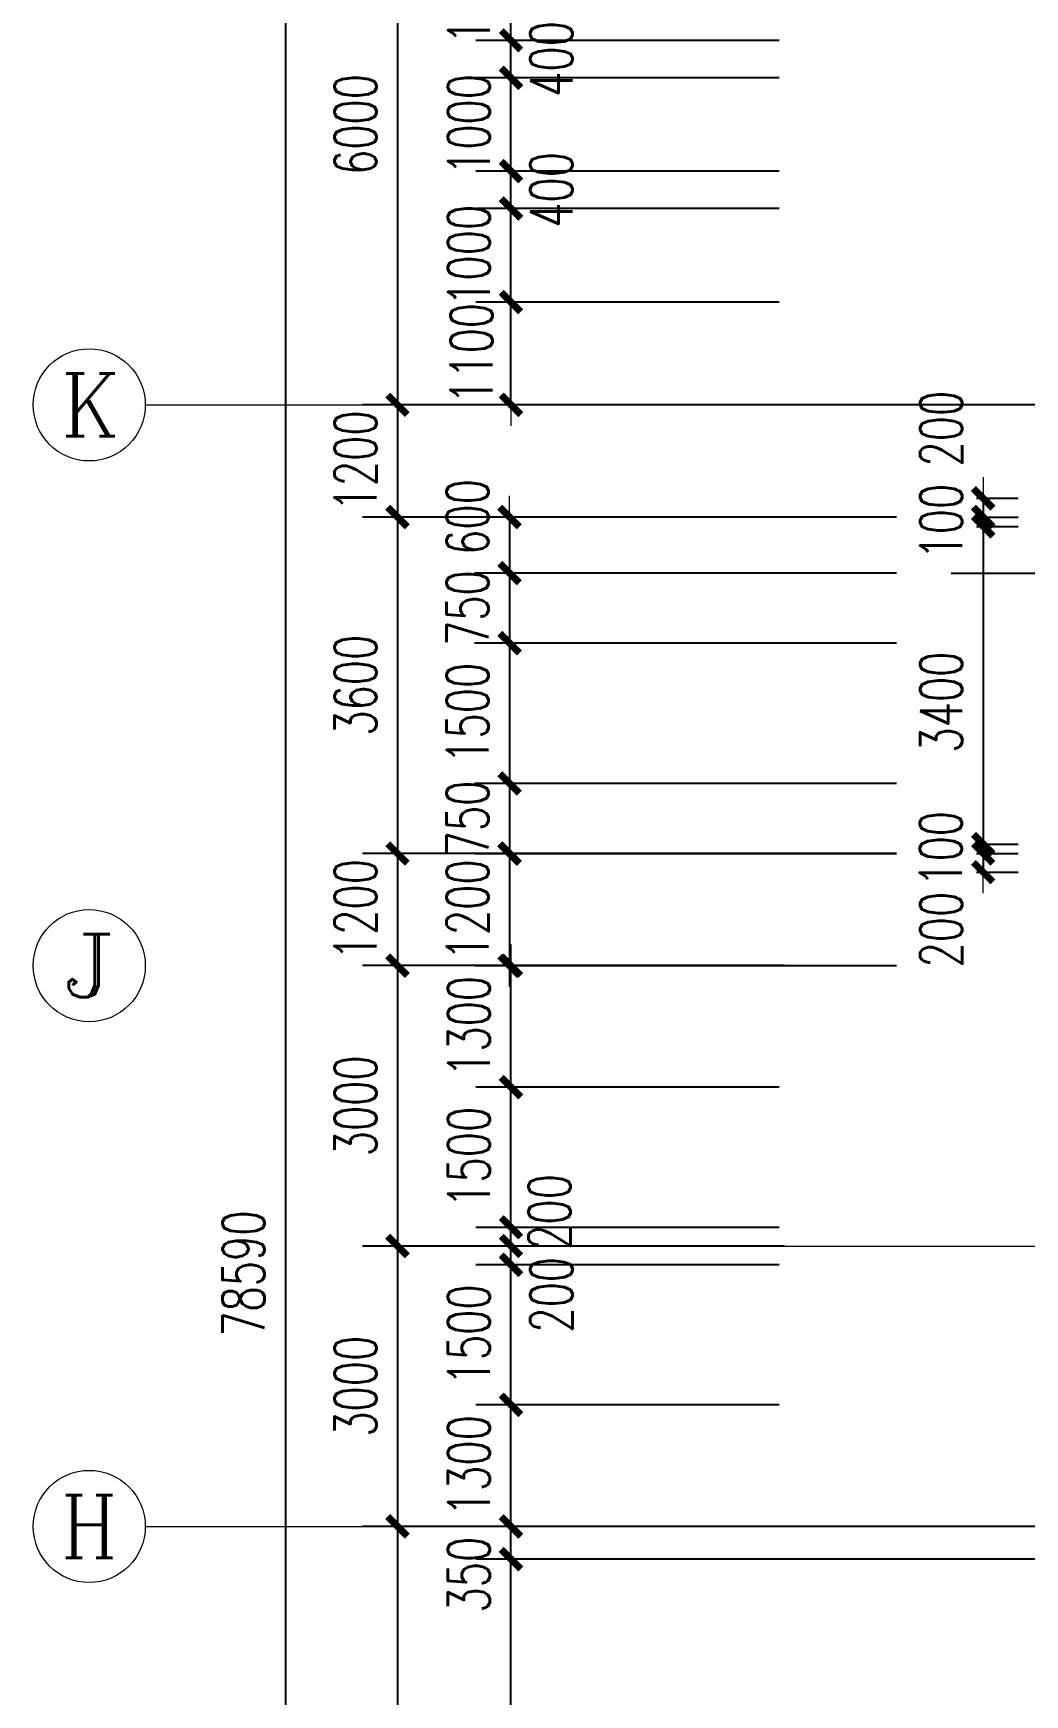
# Model space of a CAD drawing. Extents: x -220435 to 246757, y -381552 to -223577.
# Drawn here: x -49539 to -38924, y -312890 to -295113 of the extents above; entities that cross this region are included whole.
import ezdxf
from ezdxf.enums import TextEntityAlignment as Align

# ---------------------------------------------------------------- set-up
doc = ezdxf.new("R2010")
doc.units = 0
doc.header["$LTSCALE"] = 1500
doc.header["$MEASUREMENT"] = 0
doc.linetypes.add('DOTE', pattern=[2.42, 2, -0.2, 0.02, -0.2])
doc.layers.get('0').update_dxf_attribs({"linetype": 'CONTINUOUS'})
doc.layers.get('DEFPOINTS').update_dxf_attribs({"linetype": 'CONTINUOUS'})
doc.layers.add('AXIS_TEXT', color=7, linetype='CONTINUOUS')
doc.layers.add('DOTE', color=7, linetype='DOTE')
doc.layers.add('PUB_DIM', color=7, linetype='CONTINUOUS', lineweight=0)
doc.styles.add('COMPLEX', font='COMPLEX')
doc.styles.add('DIM_FONT', font='TXT.shx', dxfattribs={"width": 0.7})
doc.dimstyles.new('DIMN150', dxfattribs={"dimscale": 1.5, "dimtxt": 300, "dimasz": 1, "dimexe": 250, "dimexo": 300, "dimgap": 150, "dimtad": 1, "dimdec": 0, "dimzin": 0, "dimdsep": 46, "dimtxsty": 'DIM_FONT', "dimblk": '_DIMX', "dimcen": 0.09, "dimclrt": 7, "dimadec": 0, "dimazin": 0, "dimtfac": 1, "dimtdec": 0, "dimtix": 1, "dimtmove": 2, "dimatfit": 3, "dimldrblk": '_DIMX', "dimfxl": 1, "dimtolj": 1, "dimtzin": 0, "dimarcsym": 0})

# ---------------------------------------------------------------- blocks, each defined once
blk = doc.blocks.new('_DIMX')
blk.add_line((-150, 0), (150, 0))
at = {"const_width": 50}
blk.add_lwpolyline([(-70, -70), (70, 70)], dxfattribs=at)
blk = doc.blocks.new('*D928')
at = {"layer": 'DEFPOINTS', "color": 0, "lineweight": 20}
for p in [(-44424, -308289), (-41102, -308289), (-41102, -309789)]:
    blk.add_point(p, dxfattribs=at)
at = {"layer": 'PUB_DIM', "color": 0, "lineweight": -2}
for p, q in [((-41552, -308289), (-44799, -308289)), ((-44424, -309788), (-44424, -308291)), ((-41552, -309789), (-44799, -309789))]:
    blk.add_line(p, q, dxfattribs=at)
at = {"layer": 'PUB_DIM', "color": 0, "lineweight": -2, "xscale": 1.5, "yscale": 1.5, "zscale": 1.5}
for p, rotation in [((-44424, -308289), 90), ((-44424, -309789), 270)]:
    blk.add_blockref('_DIMX', p, dxfattribs=dict(at, rotation=rotation))
at = {"layer": 'PUB_DIM', "color": 7, "insert": (-44874, -309039), "char_height": 450, "attachment_point": 5, "rotation": 90, "style": 'DIM_FONT'}
blk.add_mtext('\\A1;1500', dxfattribs=at)
blk = doc.blocks.new('*D929')
at = {"layer": 'DEFPOINTS', "color": 0, "lineweight": 20}
for p in [(-41046, -308089), (-45639, -311089), (-41046, -311089)]:
    blk.add_point(p, dxfattribs=at)
at = {"layer": 'PUB_DIM', "color": 0, "lineweight": -2}
for p, q in [((-41496, -308089), (-46014, -308089)), ((-45639, -308091), (-45639, -311088)), ((-41496, -311089), (-46014, -311089))]:
    blk.add_line(p, q, dxfattribs=at)
at = {"layer": 'PUB_DIM', "color": 0, "lineweight": -2, "xscale": 1.5, "yscale": 1.5, "zscale": 1.5}
for p, rotation in [((-45639, -308089), 90), ((-45639, -311089), 270)]:
    blk.add_blockref('_DIMX', p, dxfattribs=dict(at, rotation=rotation))
at = {"layer": 'PUB_DIM', "color": 7, "insert": (-46089, -309589), "char_height": 450, "attachment_point": 5, "rotation": 90, "style": 'DIM_FONT'}
blk.add_mtext('\\A1;3000', dxfattribs=at)
blk = doc.blocks.new('*D930')
at = {"layer": 'DEFPOINTS', "color": 0, "lineweight": 20}
for p in [(-37097, -269089), (-46839, -347679), (-37097, -347679)]:
    blk.add_point(p, dxfattribs=at)
at = {"layer": 'PUB_DIM', "color": 0, "lineweight": -2}
for p, q in [((-37547, -269089), (-47214, -269089)), ((-46839, -269091), (-46839, -347678)), ((-37547, -347679), (-47214, -347679))]:
    blk.add_line(p, q, dxfattribs=at)
at = {"layer": 'PUB_DIM', "color": 0, "lineweight": -2, "xscale": 1.5, "yscale": 1.5, "zscale": 1.5}
for p, rotation in [((-46839, -269089), 90), ((-46839, -347679), 270)]:
    blk.add_blockref('_DIMX', p, dxfattribs=dict(at, rotation=rotation))
at = {"layer": 'PUB_DIM', "color": 7, "insert": (-47289, -308384), "char_height": 450, "attachment_point": 5, "rotation": 90, "style": 'DIM_FONT'}
blk.add_mtext('\\A1;78590', dxfattribs=at)
blk = doc.blocks.new('*D876')
at = {"layer": 'DEFPOINTS', "color": 0, "lineweight": 20}
for p in [(-44424, -311089), (-36447, -311089), (-36447, -311439)]:
    blk.add_point(p, dxfattribs=at)
at = {"layer": 'PUB_DIM', "color": 0, "lineweight": -2}
for p, q in [((-36897, -311089), (-44799, -311089)), ((-44424, -311088), (-44424, -311086)), ((-44424, -311439), (-44424, -311089)), ((-36897, -311439), (-44799, -311439)), ((-44424, -311441), (-44424, -311442))]:
    blk.add_line(p, q, dxfattribs=at)
at = {"layer": 'PUB_DIM', "color": 0, "lineweight": -2, "xscale": 1.5, "yscale": 1.5, "zscale": 1.5}
for p, rotation in [((-44424, -311089), 270), ((-44424, -311439), 90)]:
    blk.add_blockref('_DIMX', p, dxfattribs=dict(at, rotation=rotation))
at = {"layer": 'PUB_DIM', "color": 7, "insert": (-44874, -311605), "char_height": 450, "attachment_point": 5, "rotation": 90, "style": 'DIM_FONT'}
blk.add_mtext('\\A1;350', dxfattribs=at)
blk = doc.blocks.new('*D877')
at = {"layer": 'DEFPOINTS', "color": 0, "lineweight": 20}
for p in [(-44424, -311439), (-36447, -311439), (-36447, -316739)]:
    blk.add_point(p, dxfattribs=at)
at = {"layer": 'PUB_DIM', "color": 0, "lineweight": -2}
for p, q in [((-36897, -311439), (-44799, -311439)), ((-44424, -316738), (-44424, -311441)), ((-36897, -316739), (-44799, -316739))]:
    blk.add_line(p, q, dxfattribs=at)
at = {"layer": 'PUB_DIM', "color": 0, "lineweight": -2, "xscale": 1.5, "yscale": 1.5, "zscale": 1.5}
for p, rotation in [((-44424, -311439), 90), ((-44424, -316739), 270)]:
    blk.add_blockref('_DIMX', p, dxfattribs=dict(at, rotation=rotation))
at = {"layer": 'PUB_DIM', "color": 7, "insert": (-44874, -314089), "char_height": 450, "attachment_point": 5, "rotation": 90, "style": 'DIM_FONT'}
blk.add_mtext('\\A1;5300', dxfattribs=at)
blk = doc.blocks.new('*D878')
at = {"layer": 'DEFPOINTS', "color": 0, "lineweight": 20}
for p in [(-44424, -309789), (-41102, -309789), (-41102, -311089)]:
    blk.add_point(p, dxfattribs=at)
at = {"layer": 'PUB_DIM', "color": 0, "lineweight": -2}
for p, q in [((-41552, -309789), (-44799, -309789)), ((-44424, -309788), (-44424, -309786)), ((-44424, -311089), (-44424, -309789)), ((-41552, -311089), (-44799, -311089)), ((-44424, -311091), (-44424, -311092))]:
    blk.add_line(p, q, dxfattribs=at)
at = {"layer": 'PUB_DIM', "color": 0, "lineweight": -2, "xscale": 1.5, "yscale": 1.5, "zscale": 1.5}
for p, rotation in [((-44424, -309789), 270), ((-44424, -311089), 90)]:
    blk.add_blockref('_DIMX', p, dxfattribs=dict(at, rotation=rotation))
at = {"layer": 'PUB_DIM', "color": 7, "insert": (-44874, -310439), "char_height": 450, "attachment_point": 5, "rotation": 90, "style": 'DIM_FONT'}
blk.add_mtext('\\A1;1300', dxfattribs=at)
blk = doc.blocks.new('*D912')
at = {"layer": 'DEFPOINTS', "color": 0, "lineweight": 20}
for p in [(-37097, -311089), (-45639, -317089), (-37097, -317089)]:
    blk.add_point(p, dxfattribs=at)
at = {"layer": 'PUB_DIM', "color": 0, "lineweight": -2}
for p, q in [((-37547, -311089), (-46014, -311089)), ((-45639, -311091), (-45639, -317088)), ((-37547, -317089), (-46014, -317089))]:
    blk.add_line(p, q, dxfattribs=at)
at = {"layer": 'PUB_DIM', "color": 0, "lineweight": -2, "xscale": 1.5, "yscale": 1.5, "zscale": 1.5}
for p, rotation in [((-45639, -311089), 90), ((-45639, -317089), 270)]:
    blk.add_blockref('_DIMX', p, dxfattribs=dict(at, rotation=rotation))
at = {"layer": 'PUB_DIM', "color": 7, "insert": (-46089, -314089), "char_height": 450, "attachment_point": 5, "rotation": 90, "style": 'DIM_FONT'}
blk.add_mtext('\\A1;6000', dxfattribs=at)
blk = doc.blocks.new('_AXISO')
blk.add_circle((0, 0), 0.5)
at = {"layer": 'AXIS_TEXT', "style": 'COMPLEX', "width": 1.041667}
blk.add_attdef('A', text='', height=0.56, dxfattribs=at).set_placement((-0.25, -0.28), (0.25, -0.28), align=Align.FIT)
blk = doc.blocks.new('*D815')
at = {"layer": 'DEFPOINTS', "color": 0, "lineweight": 20}
for p in [(-39846, -303892), (-44439, -305092), (-39846, -305092)]:
    blk.add_point(p, dxfattribs=at)
at = {"layer": 'PUB_DIM', "color": 0, "lineweight": -2}
for p, q in [((-40296, -303892), (-44814, -303892)), ((-44439, -303891), (-44439, -303889)), ((-44439, -303892), (-44439, -305092)), ((-40296, -305092), (-44814, -305092)), ((-44439, -305094), (-44439, -305095))]:
    blk.add_line(p, q, dxfattribs=at)
at = {"layer": 'PUB_DIM', "color": 0, "lineweight": -2, "xscale": 1.5, "yscale": 1.5, "zscale": 1.5}
for p, rotation in [((-44439, -303892), 270), ((-44439, -305092), 90)]:
    blk.add_blockref('_DIMX', p, dxfattribs=dict(at, rotation=rotation))
at = {"layer": 'PUB_DIM', "color": 7, "insert": (-44889, -304492), "char_height": 450, "attachment_point": 5, "rotation": 90, "style": 'DIM_FONT'}
blk.add_mtext('\\A1;1200', dxfattribs=at)
blk = doc.blocks.new('*D816')
at = {"layer": 'DEFPOINTS', "color": 0, "lineweight": 20}
for p in [(-39846, -303139), (-44439, -303889), (-39846, -303889)]:
    blk.add_point(p, dxfattribs=at)
at = {"layer": 'PUB_DIM', "color": 0, "lineweight": -2}
for p, q in [((-40296, -303139), (-44814, -303139)), ((-44439, -303137), (-44439, -303136)), ((-44439, -303139), (-44439, -303889)), ((-40296, -303889), (-44814, -303889)), ((-44439, -303891), (-44439, -303892))]:
    blk.add_line(p, q, dxfattribs=at)
at = {"layer": 'PUB_DIM', "color": 0, "lineweight": -2, "xscale": 1.5, "yscale": 1.5, "zscale": 1.5}
for p, rotation in [((-44439, -303139), 270), ((-44439, -303889), 90)]:
    blk.add_blockref('_DIMX', p, dxfattribs=dict(at, rotation=rotation))
at = {"layer": 'PUB_DIM', "color": 7, "insert": (-44889, -303514), "char_height": 450, "attachment_point": 5, "rotation": 90, "style": 'DIM_FONT'}
blk.add_mtext('\\A1;750', dxfattribs=at)
blk = doc.blocks.new('*D817')
at = {"layer": 'DEFPOINTS', "color": 0, "lineweight": 20}
for p in [(-39846, -301639), (-44439, -303139), (-39846, -303139)]:
    blk.add_point(p, dxfattribs=at)
at = {"layer": 'PUB_DIM', "color": 0, "lineweight": -2}
for p, q in [((-40296, -301639), (-44814, -301639)), ((-44439, -301640), (-44439, -303137)), ((-40296, -303139), (-44814, -303139))]:
    blk.add_line(p, q, dxfattribs=at)
at = {"layer": 'PUB_DIM', "color": 0, "lineweight": -2, "xscale": 1.5, "yscale": 1.5, "zscale": 1.5}
for p, rotation in [((-44439, -301639), 90), ((-44439, -303139), 270)]:
    blk.add_blockref('_DIMX', p, dxfattribs=dict(at, rotation=rotation))
at = {"layer": 'PUB_DIM', "color": 7, "insert": (-44889, -302389), "char_height": 450, "attachment_point": 5, "rotation": 90, "style": 'DIM_FONT'}
blk.add_mtext('\\A1;1500', dxfattribs=at)
blk = doc.blocks.new('*D818')
at = {"layer": 'DEFPOINTS', "color": 0, "lineweight": 20}
for p in [(-39846, -300889), (-44439, -301639), (-39846, -301639)]:
    blk.add_point(p, dxfattribs=at)
at = {"layer": 'PUB_DIM', "color": 0, "lineweight": -2}
for p, q in [((-40296, -300889), (-44814, -300889)), ((-44439, -300888), (-44439, -300886)), ((-44439, -300889), (-44439, -301639)), ((-40296, -301639), (-44814, -301639)), ((-44439, -301640), (-44439, -301642))]:
    blk.add_line(p, q, dxfattribs=at)
at = {"layer": 'PUB_DIM', "color": 0, "lineweight": -2, "xscale": 1.5, "yscale": 1.5, "zscale": 1.5}
for p, rotation in [((-44439, -300889), 270), ((-44439, -301639), 90)]:
    blk.add_blockref('_DIMX', p, dxfattribs=dict(at, rotation=rotation))
at = {"layer": 'PUB_DIM', "color": 7, "insert": (-44889, -301264), "char_height": 450, "attachment_point": 5, "rotation": 90, "style": 'DIM_FONT'}
blk.add_mtext('\\A1;750', dxfattribs=at)
blk = doc.blocks.new('*D819')
at = {"layer": 'DEFPOINTS', "color": 0, "lineweight": 20}
for p in [(-39846, -300289), (-44439, -300889), (-39846, -300889)]:
    blk.add_point(p, dxfattribs=at)
at = {"layer": 'PUB_DIM', "color": 0, "lineweight": -2}
for p, q in [((-40296, -300289), (-44814, -300289)), ((-44439, -300291), (-44439, -300888)), ((-40296, -300889), (-44814, -300889))]:
    blk.add_line(p, q, dxfattribs=at)
at = {"layer": 'PUB_DIM', "color": 0, "lineweight": -2, "xscale": 1.5, "yscale": 1.5, "zscale": 1.5}
for p, rotation in [((-44439, -300289), 90), ((-44439, -300889), 270)]:
    blk.add_blockref('_DIMX', p, dxfattribs=dict(at, rotation=rotation))
at = {"layer": 'PUB_DIM', "color": 7, "insert": (-44889, -300289), "char_height": 450, "attachment_point": 5, "rotation": 90, "style": 'DIM_FONT'}
blk.add_mtext('\\A1;600', dxfattribs=at)
blk = doc.blocks.new('*D820')
at = {"layer": 'DEFPOINTS', "color": 0, "lineweight": 20}
for p in [(-41046, -300289), (-45639, -303889), (-41046, -303889)]:
    blk.add_point(p, dxfattribs=at)
at = {"layer": 'PUB_DIM', "color": 0, "lineweight": -2}
for p, q in [((-41496, -300289), (-46014, -300289)), ((-45639, -300291), (-45639, -303888)), ((-41496, -303889), (-46014, -303889))]:
    blk.add_line(p, q, dxfattribs=at)
at = {"layer": 'PUB_DIM', "color": 0, "lineweight": -2, "xscale": 1.5, "yscale": 1.5, "zscale": 1.5}
for p, rotation in [((-45639, -300289), 90), ((-45639, -303889), 270)]:
    blk.add_blockref('_DIMX', p, dxfattribs=dict(at, rotation=rotation))
at = {"layer": 'PUB_DIM', "color": 7, "insert": (-46089, -302089), "char_height": 450, "attachment_point": 5, "rotation": 90, "style": 'DIM_FONT'}
blk.add_mtext('\\A1;3600', dxfattribs=at)
blk = doc.blocks.new('*D821')
at = {"layer": 'DEFPOINTS', "color": 0, "lineweight": 20}
for p in [(-41046, -303889), (-45639, -305089), (-41046, -305089)]:
    blk.add_point(p, dxfattribs=at)
at = {"layer": 'PUB_DIM', "color": 0, "lineweight": -2}
for p, q in [((-41496, -303889), (-46014, -303889)), ((-45639, -303888), (-45639, -303886)), ((-45639, -303889), (-45639, -305089)), ((-41496, -305089), (-46014, -305089)), ((-45639, -305091), (-45639, -305092))]:
    blk.add_line(p, q, dxfattribs=at)
at = {"layer": 'PUB_DIM', "color": 0, "lineweight": -2, "xscale": 1.5, "yscale": 1.5, "zscale": 1.5}
for p, rotation in [((-45639, -303889), 270), ((-45639, -305089), 90)]:
    blk.add_blockref('_DIMX', p, dxfattribs=dict(at, rotation=rotation))
at = {"layer": 'PUB_DIM', "color": 7, "insert": (-46089, -304489), "char_height": 450, "attachment_point": 5, "rotation": 90, "style": 'DIM_FONT'}
blk.add_mtext('\\A1;1200', dxfattribs=at)
blk = doc.blocks.new('*D844')
at = {"layer": 'DEFPOINTS', "color": 0, "lineweight": 20}
for p in [(-44424, -294189), (-41102, -294189), (-41102, -295189)]:
    blk.add_point(p, dxfattribs=at)
at = {"layer": 'PUB_DIM', "color": 0, "lineweight": -2}
for p, q in [((-41552, -294189), (-44799, -294189)), ((-44424, -294188), (-44424, -294186)), ((-44424, -295189), (-44424, -294189)), ((-41552, -295189), (-44799, -295189)), ((-44424, -295191), (-44424, -295192))]:
    blk.add_line(p, q, dxfattribs=at)
at = {"layer": 'PUB_DIM', "color": 0, "lineweight": -2, "xscale": 1.5, "yscale": 1.5, "zscale": 1.5}
for p, rotation in [((-44424, -294189), 270), ((-44424, -295189), 90)]:
    blk.add_blockref('_DIMX', p, dxfattribs=dict(at, rotation=rotation))
at = {"layer": 'PUB_DIM', "color": 7, "insert": (-44874, -294689), "char_height": 450, "attachment_point": 5, "rotation": 90, "style": 'DIM_FONT'}
blk.add_mtext('\\A1;1000', dxfattribs=at)
blk = doc.blocks.new('*D845')
at = {"layer": 'DEFPOINTS', "color": 0, "lineweight": 20}
for p in [(-44424, -295189), (-41102, -295189), (-41102, -295589)]:
    blk.add_point(p, dxfattribs=at)
at = {"layer": 'PUB_DIM', "color": 0, "lineweight": -2}
for p, q in [((-41552, -295189), (-44799, -295189)), ((-44424, -295188), (-44424, -295186)), ((-44424, -295589), (-44424, -295189)), ((-41552, -295589), (-44799, -295589)), ((-44424, -295591), (-44424, -295592))]:
    blk.add_line(p, q, dxfattribs=at)
at = {"layer": 'PUB_DIM', "color": 0, "lineweight": -2, "xscale": 1.5, "yscale": 1.5, "zscale": 1.5}
for p, rotation in [((-44424, -295189), 270), ((-44424, -295589), 90)]:
    blk.add_blockref('_DIMX', p, dxfattribs=dict(at, rotation=rotation))
at = {"layer": 'PUB_DIM', "color": 7, "insert": (-43992, -295389), "char_height": 450, "attachment_point": 5, "rotation": 90, "style": 'DIM_FONT'}
blk.add_mtext('\\A1;400', dxfattribs=at)
blk = doc.blocks.new('*D846')
at = {"layer": 'DEFPOINTS', "color": 0, "lineweight": 20}
for p in [(-44424, -295589), (-41102, -295589), (-41102, -296589)]:
    blk.add_point(p, dxfattribs=at)
at = {"layer": 'PUB_DIM', "color": 0, "lineweight": -2}
for p, q in [((-41552, -295589), (-44799, -295589)), ((-44424, -295588), (-44424, -295586)), ((-44424, -296589), (-44424, -295589)), ((-41552, -296589), (-44799, -296589)), ((-44424, -296591), (-44424, -296592))]:
    blk.add_line(p, q, dxfattribs=at)
at = {"layer": 'PUB_DIM', "color": 0, "lineweight": -2, "xscale": 1.5, "yscale": 1.5, "zscale": 1.5}
for p, rotation in [((-44424, -295589), 270), ((-44424, -296589), 90)]:
    blk.add_blockref('_DIMX', p, dxfattribs=dict(at, rotation=rotation))
at = {"layer": 'PUB_DIM', "color": 7, "insert": (-44874, -296089), "char_height": 450, "attachment_point": 5, "rotation": 90, "style": 'DIM_FONT'}
blk.add_mtext('\\A1;1000', dxfattribs=at)
blk = doc.blocks.new('*D847')
at = {"layer": 'DEFPOINTS', "color": 0, "lineweight": 20}
for p in [(-44424, -296589), (-41102, -296589), (-41102, -296989)]:
    blk.add_point(p, dxfattribs=at)
at = {"layer": 'PUB_DIM', "color": 0, "lineweight": -2}
for p, q in [((-41552, -296589), (-44799, -296589)), ((-44424, -296588), (-44424, -296586)), ((-44424, -296989), (-44424, -296589)), ((-41552, -296989), (-44799, -296989)), ((-44424, -296991), (-44424, -296992))]:
    blk.add_line(p, q, dxfattribs=at)
at = {"layer": 'PUB_DIM', "color": 0, "lineweight": -2, "xscale": 1.5, "yscale": 1.5, "zscale": 1.5}
for p, rotation in [((-44424, -296589), 270), ((-44424, -296989), 90)]:
    blk.add_blockref('_DIMX', p, dxfattribs=dict(at, rotation=rotation))
at = {"layer": 'PUB_DIM', "color": 7, "insert": (-43992, -296789), "char_height": 450, "attachment_point": 5, "rotation": 90, "style": 'DIM_FONT'}
blk.add_mtext('\\A1;400', dxfattribs=at)
blk = doc.blocks.new('*D848')
at = {"layer": 'DEFPOINTS', "color": 0, "lineweight": 20}
for p in [(-44424, -296989), (-41102, -296989), (-41102, -297989)]:
    blk.add_point(p, dxfattribs=at)
at = {"layer": 'PUB_DIM', "color": 0, "lineweight": -2}
for p, q in [((-41552, -296989), (-44799, -296989)), ((-44424, -296988), (-44424, -296986)), ((-44424, -297989), (-44424, -296989)), ((-41552, -297989), (-44799, -297989)), ((-44424, -297991), (-44424, -297992))]:
    blk.add_line(p, q, dxfattribs=at)
at = {"layer": 'PUB_DIM', "color": 0, "lineweight": -2, "xscale": 1.5, "yscale": 1.5, "zscale": 1.5}
for p, rotation in [((-44424, -296989), 270), ((-44424, -297989), 90)]:
    blk.add_blockref('_DIMX', p, dxfattribs=dict(at, rotation=rotation))
at = {"layer": 'PUB_DIM', "color": 7, "insert": (-44874, -297489), "char_height": 450, "attachment_point": 5, "rotation": 90, "style": 'DIM_FONT'}
blk.add_mtext('\\A1;1000', dxfattribs=at)
blk = doc.blocks.new('*D849')
at = {"layer": 'DEFPOINTS', "color": 0, "lineweight": 20}
for p in [(-44424, -297989), (-41102, -297989), (-41102, -299089)]:
    blk.add_point(p, dxfattribs=at)
at = {"layer": 'PUB_DIM', "color": 0, "lineweight": -2}
for p, q in [((-41552, -297989), (-44799, -297989)), ((-44424, -299088), (-44424, -297991)), ((-41552, -299089), (-44799, -299089))]:
    blk.add_line(p, q, dxfattribs=at)
at = {"layer": 'PUB_DIM', "color": 0, "lineweight": -2, "xscale": 1.5, "yscale": 1.5, "zscale": 1.5}
for p, rotation in [((-44424, -297989), 90), ((-44424, -299089), 270)]:
    blk.add_blockref('_DIMX', p, dxfattribs=dict(at, rotation=rotation))
at = {"layer": 'PUB_DIM', "color": 7, "insert": (-44847, -298539), "char_height": 450, "attachment_point": 5, "rotation": 90, "style": 'DIM_FONT'}
blk.add_mtext('\\A1;1100', dxfattribs=at)
blk = doc.blocks.new('*D850')
at = {"layer": 'DEFPOINTS', "color": 0, "lineweight": 20}
for p in [(-44424, -305089), (-41102, -305089), (-41102, -306389)]:
    blk.add_point(p, dxfattribs=at)
at = {"layer": 'PUB_DIM', "color": 0, "lineweight": -2}
for p, q in [((-41552, -305089), (-44799, -305089)), ((-44424, -305088), (-44424, -305086)), ((-44424, -306389), (-44424, -305089)), ((-41552, -306389), (-44799, -306389)), ((-44424, -306391), (-44424, -306392))]:
    blk.add_line(p, q, dxfattribs=at)
at = {"layer": 'PUB_DIM', "color": 0, "lineweight": -2, "xscale": 1.5, "yscale": 1.5, "zscale": 1.5}
for p, rotation in [((-44424, -305089), 270), ((-44424, -306389), 90)]:
    blk.add_blockref('_DIMX', p, dxfattribs=dict(at, rotation=rotation))
at = {"layer": 'PUB_DIM', "color": 7, "insert": (-44874, -305739), "char_height": 450, "attachment_point": 5, "rotation": 90, "style": 'DIM_FONT'}
blk.add_mtext('\\A1;1300', dxfattribs=at)
blk = doc.blocks.new('*D851')
at = {"layer": 'DEFPOINTS', "color": 0, "lineweight": 20}
for p in [(-44424, -306389), (-41102, -306389), (-41102, -307889)]:
    blk.add_point(p, dxfattribs=at)
at = {"layer": 'PUB_DIM', "color": 0, "lineweight": -2}
for p, q in [((-41552, -306389), (-44799, -306389)), ((-44424, -307888), (-44424, -306391)), ((-41552, -307889), (-44799, -307889))]:
    blk.add_line(p, q, dxfattribs=at)
at = {"layer": 'PUB_DIM', "color": 0, "lineweight": -2, "xscale": 1.5, "yscale": 1.5, "zscale": 1.5}
for p, rotation in [((-44424, -306389), 90), ((-44424, -307889), 270)]:
    blk.add_blockref('_DIMX', p, dxfattribs=dict(at, rotation=rotation))
at = {"layer": 'PUB_DIM', "color": 7, "insert": (-44874, -307139), "char_height": 450, "attachment_point": 5, "rotation": 90, "style": 'DIM_FONT'}
blk.add_mtext('\\A1;1500', dxfattribs=at)
blk = doc.blocks.new('*D852')
at = {"layer": 'DEFPOINTS', "color": 0, "lineweight": 20}
for p in [(-44424, -307889), (-41102, -307889), (-41102, -308089)]:
    blk.add_point(p, dxfattribs=at)
at = {"layer": 'PUB_DIM', "color": 0, "lineweight": -2}
for p, q in [((-41552, -307889), (-44799, -307889)), ((-44424, -307888), (-44424, -307886)), ((-44424, -308089), (-44424, -307889)), ((-41552, -308089), (-44799, -308089)), ((-44424, -308091), (-44424, -308092))]:
    blk.add_line(p, q, dxfattribs=at)
at = {"layer": 'PUB_DIM', "color": 0, "lineweight": -2, "xscale": 1.5, "yscale": 1.5, "zscale": 1.5}
for p, rotation in [((-44424, -307889), 270), ((-44424, -308089), 90)]:
    blk.add_blockref('_DIMX', p, dxfattribs=dict(at, rotation=rotation))
at = {"layer": 'PUB_DIM', "color": 7, "insert": (-44011, -307724), "char_height": 450, "attachment_point": 5, "rotation": 90, "style": 'DIM_FONT'}
blk.add_mtext('\\A1;200', dxfattribs=at)
blk = doc.blocks.new('*D853')
at = {"layer": 'DEFPOINTS', "color": 0, "lineweight": 20}
for p in [(-44424, -308089), (-41102, -308089), (-41102, -308289)]:
    blk.add_point(p, dxfattribs=at)
at = {"layer": 'PUB_DIM', "color": 0, "lineweight": -2}
for p, q in [((-41552, -308089), (-44799, -308089)), ((-44424, -308088), (-44424, -308086)), ((-44424, -308289), (-44424, -308089)), ((-41552, -308289), (-44799, -308289)), ((-44424, -308291), (-44424, -308292))]:
    blk.add_line(p, q, dxfattribs=at)
at = {"layer": 'PUB_DIM', "color": 0, "lineweight": -2, "xscale": 1.5, "yscale": 1.5, "zscale": 1.5}
for p, rotation in [((-44424, -308089), 270), ((-44424, -308289), 90)]:
    blk.add_blockref('_DIMX', p, dxfattribs=dict(at, rotation=rotation))
at = {"layer": 'PUB_DIM', "color": 7, "insert": (-43992, -308611), "char_height": 450, "attachment_point": 5, "rotation": 90, "style": 'DIM_FONT'}
blk.add_mtext('\\A1;200', dxfattribs=at)
blk = doc.blocks.new('*D854')
at = {"layer": 'DEFPOINTS', "color": 0, "lineweight": 20}
for p in [(-41046, -299089), (-45639, -300289), (-41046, -300289)]:
    blk.add_point(p, dxfattribs=at)
at = {"layer": 'PUB_DIM', "color": 0, "lineweight": -2}
for p, q in [((-41496, -299089), (-46014, -299089)), ((-45639, -299088), (-45639, -299086)), ((-45639, -299089), (-45639, -300289)), ((-41496, -300289), (-46014, -300289)), ((-45639, -300291), (-45639, -300292))]:
    blk.add_line(p, q, dxfattribs=at)
at = {"layer": 'PUB_DIM', "color": 0, "lineweight": -2, "xscale": 1.5, "yscale": 1.5, "zscale": 1.5}
for p, rotation in [((-45639, -299089), 270), ((-45639, -300289), 90)]:
    blk.add_blockref('_DIMX', p, dxfattribs=dict(at, rotation=rotation))
at = {"layer": 'PUB_DIM', "color": 7, "insert": (-46089, -299689), "char_height": 450, "attachment_point": 5, "rotation": 90, "style": 'DIM_FONT'}
blk.add_mtext('\\A1;1200', dxfattribs=at)
blk = doc.blocks.new('*D855')
at = {"layer": 'DEFPOINTS', "color": 0, "lineweight": 20}
for p in [(-41046, -305089), (-45639, -308089), (-41046, -308089)]:
    blk.add_point(p, dxfattribs=at)
at = {"layer": 'PUB_DIM', "color": 0, "lineweight": -2}
for p, q in [((-41496, -305089), (-46014, -305089)), ((-45639, -305091), (-45639, -308088)), ((-41496, -308089), (-46014, -308089))]:
    blk.add_line(p, q, dxfattribs=at)
at = {"layer": 'PUB_DIM', "color": 0, "lineweight": -2, "xscale": 1.5, "yscale": 1.5, "zscale": 1.5}
for p, rotation in [((-45639, -305089), 90), ((-45639, -308089), 270)]:
    blk.add_blockref('_DIMX', p, dxfattribs=dict(at, rotation=rotation))
at = {"layer": 'PUB_DIM', "color": 7, "insert": (-46089, -306589), "char_height": 450, "attachment_point": 5, "rotation": 90, "style": 'DIM_FONT'}
blk.add_mtext('\\A1;3000', dxfattribs=at)
blk = doc.blocks.new('*D776')
at = {"layer": 'DEFPOINTS', "color": 0, "lineweight": 20}
for p in [(-37097, -293089), (-45639, -299089), (-37097, -299089)]:
    blk.add_point(p, dxfattribs=at)
at = {"layer": 'PUB_DIM', "color": 0, "lineweight": -2}
for p, q in [((-37547, -293089), (-46014, -293089)), ((-45639, -293091), (-45639, -299088)), ((-37547, -299089), (-46014, -299089))]:
    blk.add_line(p, q, dxfattribs=at)
at = {"layer": 'PUB_DIM', "color": 0, "lineweight": -2, "xscale": 1.5, "yscale": 1.5, "zscale": 1.5}
for p, rotation in [((-45639, -293089), 90), ((-45639, -299089), 270)]:
    blk.add_blockref('_DIMX', p, dxfattribs=dict(at, rotation=rotation))
at = {"layer": 'PUB_DIM', "color": 7, "insert": (-46089, -296089), "char_height": 450, "attachment_point": 5, "rotation": 90, "style": 'DIM_FONT'}
blk.add_mtext('\\A1;6000', dxfattribs=at)
blk = doc.blocks.new('*D780')
at = {"layer": 'DEFPOINTS', "color": 0, "lineweight": 20}
for p in [(-39889, -300389), (-39889, -303789), (-39369, -303789)]:
    blk.add_point(p, dxfattribs=at)
at = {"layer": 'PUB_DIM', "color": 0, "lineweight": -2}
for p, q in [((-39439, -300389), (-38994, -300389)), ((-39369, -300391), (-39369, -303788)), ((-39439, -303789), (-38994, -303789))]:
    blk.add_line(p, q, dxfattribs=at)
at = {"layer": 'PUB_DIM', "color": 0, "lineweight": -2, "xscale": 1.5, "yscale": 1.5, "zscale": 1.5}
for p, rotation in [((-39369, -300389), 90), ((-39369, -303789), 270)]:
    blk.add_blockref('_DIMX', p, dxfattribs=dict(at, rotation=rotation))
at = {"layer": 'PUB_DIM', "color": 7, "insert": (-39819, -302269), "char_height": 450, "attachment_point": 5, "rotation": 90, "style": 'DIM_FONT'}
blk.add_mtext('\\A1;3400', dxfattribs=at)
blk = doc.blocks.new('*D781')
at = {"layer": 'DEFPOINTS', "color": 0, "lineweight": 20}
for p in [(-39889, -300289), (-39889, -300389), (-39369, -300389)]:
    blk.add_point(p, dxfattribs=at)
at = {"layer": 'PUB_DIM', "color": 0, "lineweight": -2}
for p, q in [((-39439, -300289), (-38994, -300289)), ((-39439, -300389), (-38994, -300389)), ((-39369, -300288), (-39369, -300286)), ((-39369, -300289), (-39369, -300389)), ((-39369, -300391), (-39369, -300392))]:
    blk.add_line(p, q, dxfattribs=at)
at = {"layer": 'PUB_DIM', "color": 0, "lineweight": -2, "xscale": 1.5, "yscale": 1.5, "zscale": 1.5}
for p, rotation in [((-39369, -300289), 270), ((-39369, -300389), 90)]:
    blk.add_blockref('_DIMX', p, dxfattribs=dict(at, rotation=rotation))
at = {"layer": 'PUB_DIM', "color": 7, "insert": (-39819, -300339), "char_height": 450, "attachment_point": 5, "rotation": 90, "style": 'DIM_FONT'}
blk.add_mtext('\\A1;100', dxfattribs=at)
blk = doc.blocks.new('*D782')
at = {"layer": 'DEFPOINTS', "color": 0, "lineweight": 20}
for p in [(-39889, -300089), (-39889, -300289), (-39369, -300289)]:
    blk.add_point(p, dxfattribs=at)
at = {"layer": 'PUB_DIM', "color": 0, "lineweight": -2}
for p, q in [((-39439, -300089), (-38994, -300089)), ((-39369, -300088), (-39369, -300086)), ((-39369, -300089), (-39369, -300289)), ((-39439, -300289), (-38994, -300289)), ((-39369, -300291), (-39369, -300292))]:
    blk.add_line(p, q, dxfattribs=at)
at = {"layer": 'PUB_DIM', "color": 0, "lineweight": -2, "xscale": 1.5, "yscale": 1.5, "zscale": 1.5}
for p, rotation in [((-39369, -300089), 270), ((-39369, -300289), 90)]:
    blk.add_blockref('_DIMX', p, dxfattribs=dict(at, rotation=rotation))
at = {"layer": 'PUB_DIM', "color": 7, "insert": (-39819, -299344), "char_height": 450, "attachment_point": 5, "rotation": 90, "style": 'DIM_FONT'}
blk.add_mtext('\\A1;200', dxfattribs=at)
blk = doc.blocks.new('*D783')
at = {"layer": 'DEFPOINTS', "color": 0, "lineweight": 20}
for p in [(-39889, -303789), (-39889, -303889), (-39369, -303889)]:
    blk.add_point(p, dxfattribs=at)
at = {"layer": 'PUB_DIM', "color": 0, "lineweight": -2}
for p, q in [((-39439, -303789), (-38994, -303789)), ((-39369, -303788), (-39369, -303786)), ((-39369, -303789), (-39369, -303889)), ((-39439, -303889), (-38994, -303889)), ((-39369, -303891), (-39369, -303892))]:
    blk.add_line(p, q, dxfattribs=at)
at = {"layer": 'PUB_DIM', "color": 0, "lineweight": -2, "xscale": 1.5, "yscale": 1.5, "zscale": 1.5}
for p, rotation in [((-39369, -303789), 270), ((-39369, -303889), 90)]:
    blk.add_blockref('_DIMX', p, dxfattribs=dict(at, rotation=rotation))
at = {"layer": 'PUB_DIM', "color": 7, "insert": (-39824, -303839), "char_height": 450, "attachment_point": 5, "rotation": 90, "style": 'DIM_FONT'}
blk.add_mtext('\\A1;100', dxfattribs=at)
blk = doc.blocks.new('*D784')
at = {"layer": 'DEFPOINTS', "color": 0, "lineweight": 20}
for p in [(-39889, -303889), (-39889, -304089), (-39369, -304089)]:
    blk.add_point(p, dxfattribs=at)
at = {"layer": 'PUB_DIM', "color": 0, "lineweight": -2}
for p, q in [((-39439, -303889), (-38994, -303889)), ((-39369, -303888), (-39369, -303886)), ((-39369, -303889), (-39369, -304089)), ((-39439, -304089), (-38994, -304089)), ((-39369, -304091), (-39369, -304092))]:
    blk.add_line(p, q, dxfattribs=at)
at = {"layer": 'PUB_DIM', "color": 0, "lineweight": -2, "xscale": 1.5, "yscale": 1.5, "zscale": 1.5}
for p, rotation in [((-39369, -303889), 270), ((-39369, -304089), 90)]:
    blk.add_blockref('_DIMX', p, dxfattribs=dict(at, rotation=rotation))
at = {"layer": 'PUB_DIM', "color": 7, "insert": (-39819, -304704), "char_height": 450, "attachment_point": 5, "rotation": 90, "style": 'DIM_FONT'}
blk.add_mtext('\\A1;200', dxfattribs=at)

msp = doc.modelspace()

# ---------------------------------------------------------------- linework, layer by layer
at = {"layer": 'DOTE'}
msp.add_line((-39712.1, -300889.3), (-19212.3, -300889.3), dxfattribs=at)
at = {"layer": 'PUB_DIM'}
for p, q in [((-48338.8, -299089.3), (-37097.1, -299089.3)), ((-41783.1, -308089.3), (-32197.1, -308089.3)), ((-48338.8, -311089.3), (-37097.1, -311089.3))]:
    msp.add_line(p, q, dxfattribs=at)

# ---------------------------------------------------------------- block references
ref = msp.add_blockref('_AXISO', (-48938.8, -299089.3), dxfattribs=dict(at, xscale=1200, yscale=1200, zscale=1200))
ref.add_attrib('A', 'K', dxfattribs={"layer": 'AXIS_TEXT', "height": 672, "style": 'COMPLEX', "width": 0.986842}).set_placement((-49238.8, -299425.3), (-48638.8, -299425.3), align=Align.FIT)
ref = msp.add_blockref('_AXISO', (-48938.8, -305089.3), dxfattribs=dict(at, xscale=1200, yscale=1200, zscale=1200))
ref.add_attrib('A', 'J', dxfattribs={"layer": 'AXIS_TEXT', "height": 672, "style": 'COMPLEX', "width": 1.704545}).set_placement((-49238.8, -305425.3), (-48638.8, -305425.3), align=Align.FIT)
ref = msp.add_blockref('_AXISO', (-48938.8, -311089.3), dxfattribs=dict(at, xscale=1200, yscale=1200, zscale=1200))
ref.add_attrib('A', 'H', dxfattribs={"layer": 'AXIS_TEXT', "height": 672, "style": 'COMPLEX', "width": 0.9375}).set_placement((-49238.8, -311425.3), (-48638.8, -311425.3), align=Align.FIT)

# ---------------------------------------------------------------- dimensions: what is measured, and where the dimension line sits
for p1, p2, distance, picture, middle in [((-37097.1, -269089.3), (-37097.1, -347679.3), -9741.7, '*D930', (-47288.8, -308384.3)), ((-41101.9, -295189.3), (-41101.9, -294189.3), 3322.1, '*D844', (-44874, -294689.3)), ((-41101.9, -296589.3), (-41101.9, -295589.3), 3322.1, '*D846', (-44874, -296089.3)), ((-41101.9, -297989.3), (-41101.9, -296989.3), 3322.1, '*D848', (-44874, -297489.3)), ((-39889, -300289.3), (-39889, -300389.3), 519.9, '*D781', (-39819.2, -300339.3)), ((-41101.9, -306389.3), (-41101.9, -305089.3), 3322.1, '*D850', (-44874, -305739.3)), ((-41101.9, -307889.3), (-41101.9, -306389.3), 3322.1, '*D851', (-44874, -307139.3)), ((-41101.9, -309789.3), (-41101.9, -308289.3), 3322.1, '*D928', (-44874, -309039.3)), ((-41101.9, -311089.3), (-41101.9, -309789.3), 3322.1, '*D878', (-44874, -310439.3)), ((-36447.1, -316739.3), (-36447.1, -311439.3), 7977, '*D877', (-44874, -314089.3))]:
    dim = msp.add_aligned_dim(p1=p1, p2=p2, distance=distance, dimstyle='DIMN150', dxfattribs=at)
    dim.commit()
    dim.dimension.update_dxf_attribs({"geometry": picture, "text_midpoint": middle})
for base, p1, p2, picture, middle in [((-45638.8, -299089.3), (-37097.1, -293089.3), (-37097.1, -299089.3), '*D776', (-46088.8, -296089.3)), ((-45638.8, -300289.3), (-41045.7, -299089.3), (-41045.7, -300289.3), '*D854', (-46088.8, -299689.3)), ((-45638.8, -303889.3), (-41045.7, -300289.3), (-41045.7, -303889.3), '*D820', (-46088.8, -302089.3)), ((-44438.8, -301638.9), (-39845.7, -300889.3), (-39845.7, -301638.9), '*D818', (-44888.8, -301264.1)), ((-44438.8, -303138.9), (-39845.7, -301638.9), (-39845.7, -303138.9), '*D817', (-44888.8, -302388.9)), ((-44438.8, -303889.3), (-39845.7, -303138.9), (-39845.7, -303889.3), '*D816', (-44888.8, -303514.1)), ((-45638.8, -305089.3), (-41045.7, -303889.3), (-41045.7, -305089.3), '*D821', (-46088.8, -304489.3)), ((-44438.8, -305092.3), (-39845.7, -303892.3), (-39845.7, -305092.3), '*D815', (-44888.8, -304492.3)), ((-45638.8, -308089.3), (-41045.7, -305089.3), (-41045.7, -308089.3), '*D855', (-46088.8, -306589.3)), ((-45638.8, -311089.3), (-41045.7, -308089.3), (-41045.7, -311089.3), '*D929', (-46088.8, -309589.3)), ((-45638.8, -317089.3), (-37097.1, -311089.3), (-37097.1, -317089.3), '*D912', (-46088.8, -314089.3))]:
    dim = msp.add_linear_dim(base=base, p1=p1, p2=p2, angle=90, dimstyle='DIMN150', dxfattribs=at)
    dim.commit()
    dim.dimension.update_dxf_attribs({"geometry": picture, "text_midpoint": middle})
for base, p1, p2, angle, picture, middle, dimtype in [((-44424, -295189.3), (-41101.9, -295589.3), (-41101.9, -295189.3), 90, '*D845', (-43992, -295389.3), 161), ((-44424, -296589.3), (-41101.9, -296989.3), (-41101.9, -296589.3), 90, '*D847', (-43992, -296789.3), 161), ((-44424, -297989.3), (-41101.9, -299089.3), (-41101.9, -297989.3), 90, '*D849', (-44846.5, -298539.3), 161), ((-39369.2, -300289.3), (-39889, -300089.3), (-39889, -300289.3), 270, '*D782', (-39819.2, -299343.8), 161), ((-44438.8, -300889.3), (-39845.7, -300289.3), (-39845.7, -300889.3), 90, '*D819', (-44888.8, -300289.3), 160), ((-39369.2, -303789.3), (-39889, -300389.3), (-39889, -303789.3), 270, '*D780', (-39819.2, -302269.3), 161), ((-39369.2, -303889.3), (-39889, -303789.3), (-39889, -303889.3), 270, '*D783', (-39823.7, -303839.3), 161), ((-39369.2, -304089.3), (-39889, -303889.3), (-39889, -304089.3), 270, '*D784', (-39819.2, -304704.1), 161), ((-44424, -307889.3), (-41101.9, -308089.3), (-41101.9, -307889.3), 90, '*D852', (-44010.9, -307724.5), 161), ((-44424, -308089.3), (-41101.9, -308289.3), (-41101.9, -308089.3), 90, '*D853', (-43992, -308610.8), 161), ((-44424, -311089.3), (-36447.1, -311439.3), (-36447.1, -311089.3), 90, '*D876', (-44874, -311604.5), 161)]:
    dim = msp.add_linear_dim(base=base, p1=p1, p2=p2, angle=angle, dimstyle='DIMN150', dxfattribs=at)
    dim.commit()
    dim.dimension.update_dxf_attribs({"geometry": picture, "text_midpoint": middle, "dimtype": dimtype})

doc.saveas('drawing.dxf')
